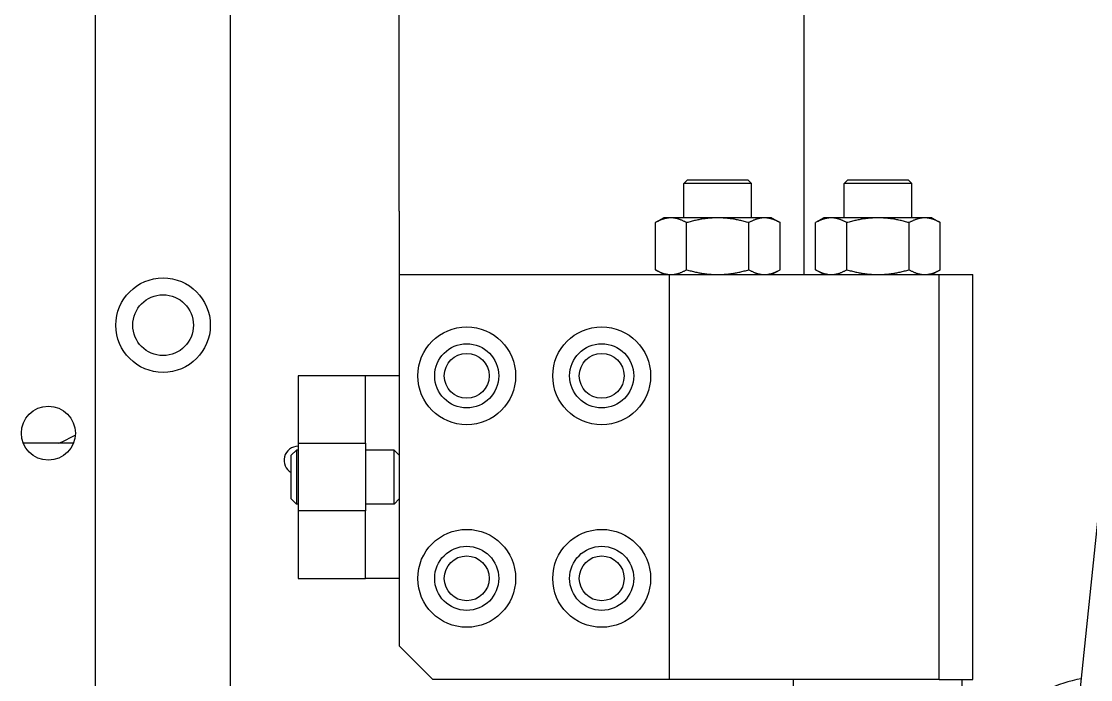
# Model space of a CAD drawing. Header units: millimetres. Extents: x 0 to 7722, y 0 to 5460.
# Drawn here: x 1126.9 to 1285.4, y 3599 to 3696.5 of the extents above; entities that cross this region are included whole.
import ezdxf

# ---------------------------------------------------------------- set-up
doc = ezdxf.new("R2010")
doc.units = ezdxf.units.MM
doc.header["$LTSCALE"] = 5
doc.layers.get('0').update_dxf_attribs({"linetype": 'CONTINUOUS'})

msp = doc.modelspace()

# ---------------------------------------------------------------- linework, layer by layer
for p, q in [((1137.931, 3561.483), (1137.931, 3748.983)), ((1157.931, 3561.483), (1157.931, 3748.983)), ((1182.931, 3668.366), (1182.931, 3743.983)), ((1242.931, 3668.366), (1242.931, 3743.983)), ((1225.624, 3672.983), (1225.124, 3672.483)), ((1235.124, 3672.483), (1225.124, 3672.483)), ((1225.124, 3667.383), (1225.124, 3672.483)), ((1234.624, 3672.983), (1225.624, 3672.983)), ((1234.624, 3672.983), (1235.124, 3672.483)), ((1235.124, 3667.383), (1235.124, 3672.483)), ((1249.38, 3672.983), (1248.88, 3672.483)), ((1258.88, 3672.483), (1248.88, 3672.483)), ((1248.88, 3667.383), (1248.88, 3672.483)), ((1258.38, 3672.983), (1249.38, 3672.983)), ((1258.38, 3672.983), (1258.88, 3672.483)), ((1258.88, 3667.383), (1258.88, 3672.483)), ((1182.931, 3668.366), (1182.931, 3658.983)), ((1222.124, 3667.383), (1220.887, 3666.669)), ((1223.196, 3667.383), (1222.124, 3667.383)), ((1230.124, 3667.383), (1223.196, 3667.383)), ((1237.053, 3667.383), (1230.124, 3667.383)), ((1238.124, 3667.383), (1237.053, 3667.383)), ((1238.124, 3667.383), (1239.362, 3666.669)), ((1242.931, 3658.983), (1242.931, 3668.366)), ((1245.88, 3667.383), (1244.643, 3666.669)), ((1246.952, 3667.383), (1245.88, 3667.383)), ((1253.88, 3667.383), (1246.952, 3667.383)), ((1260.808, 3667.383), (1253.88, 3667.383)), ((1261.88, 3667.383), (1260.808, 3667.383)), ((1261.88, 3667.383), (1263.118, 3666.669)), ((1220.887, 3659.698), (1220.887, 3666.669)), ((1225.506, 3659.698), (1225.506, 3666.669)), ((1234.743, 3659.698), (1234.743, 3666.669)), ((1239.362, 3659.698), (1239.362, 3666.669)), ((1244.643, 3659.698), (1244.643, 3666.669)), ((1249.261, 3659.698), (1249.261, 3666.669)), ((1258.499, 3659.698), (1258.499, 3666.669)), ((1263.118, 3659.698), (1263.118, 3666.669)), ((1182.931, 3658.983), (1182.931, 3603.983)), ((1182.931, 3658.983), (1222.931, 3658.983)), ((1222.124, 3658.983), (1220.887, 3659.698)), ((1222.931, 3658.983), (1222.931, 3598.983)), ((1222.931, 3658.983), (1262.931, 3658.983)), ((1238.124, 3658.983), (1239.362, 3659.698)), ((1245.88, 3658.983), (1244.643, 3659.698)), ((1261.88, 3658.983), (1263.118, 3659.698)), ((1262.931, 3598.983), (1262.931, 3658.983)), ((1262.931, 3658.983), (1267.931, 3658.983)), ((1267.931, 3598.983), (1267.931, 3658.983)), ((1167.931, 3643.983), (1167.931, 3633.983)), ((1177.931, 3643.983), (1167.931, 3643.983)), ((1177.931, 3633.983), (1177.931, 3643.983)), ((1182.931, 3643.983), (1177.931, 3643.983)), ((1134.639, 3633.983), (1127.223, 3633.983)), ((1167.931, 3633.983), (1177.931, 3633.983)), ((1167.931, 3633.983), (1167.931, 3623.983)), ((1177.931, 3633.983), (1177.931, 3623.983)), ((1166.931, 3632.216), (1167.698, 3632.983)), ((1166.931, 3625.75), (1166.931, 3632.216)), ((1167.698, 3632.983), (1167.698, 3624.983)), ((1167.931, 3632.983), (1167.698, 3632.983)), ((1182.164, 3632.983), (1177.931, 3632.983)), ((1182.164, 3624.983), (1182.164, 3632.983)), ((1182.931, 3632.216), (1182.164, 3632.983)), ((1286.942, 3627.662), (1280.147, 3562.146)), ((1166.931, 3625.75), (1167.698, 3624.983)), ((1182.931, 3625.75), (1182.164, 3624.983)), ((1167.931, 3624.983), (1167.698, 3624.983)), ((1182.164, 3624.983), (1177.931, 3624.983)), ((1167.931, 3623.983), (1167.931, 3613.983)), ((1177.931, 3623.983), (1167.931, 3623.983)), ((1177.931, 3613.983), (1177.931, 3623.983)), ((1167.931, 3613.983), (1177.931, 3613.983)), ((1182.931, 3613.983), (1177.931, 3613.983)), ((1187.931, 3598.983), (1182.931, 3603.983)), ((1222.931, 3598.983), (1187.931, 3598.983)), ((1253.032, 3598.983), (1222.931, 3598.983)), ((1241.38, 3595.983), (1241.38, 3598.983)), ((1254.729, 3598.983), (1253.032, 3598.983)), ((1262.931, 3598.983), (1254.729, 3598.983)), ((1262.931, 3598.983), (1267.931, 3598.983)), ((1266.38, 3595.983), (1266.38, 3598.983))]:
    msp.add_line(p, q)
for centre, radius in [((1147.931, 3651.483), 7), ((1147.931, 3651.483), 4.5), ((1192.931, 3643.983), 7.25), ((1212.931, 3643.983), 7.25), ((1192.931, 3643.983), 4.75), ((1212.931, 3643.983), 4.75), ((1192.931, 3643.983), 3.324), ((1212.931, 3643.983), 3.324), ((1130.931, 3635.483), 4), ((1192.931, 3613.983), 7.25), ((1212.931, 3613.983), 7.25), ((1192.931, 3613.983), 4.75), ((1212.931, 3613.983), 4.75), ((1192.931, 3613.983), 3.324), ((1212.931, 3613.983), 3.324)]:
    msp.add_circle(centre, radius)
for centre, radius, start, end in [((1120.431, 3661.483), 30, 293.55646, 298.88372), ((1167.931, 3631.483), 2.067, 90, 241.06658), ((1287.931, 3578.233), 21.25, 100.71215, 115.05762)]:
    msp.add_arc(centre, radius, start, end)
for points in [[(1223.196, 3667.383), (1222.124, 3667.383), (1220.887, 3666.669)], [(1225.506, 3666.669), (1224.268, 3667.383), (1223.196, 3667.383)], [(1230.124, 3667.383), (1227.981, 3667.383), (1225.506, 3666.669)], [(1234.743, 3666.669), (1232.268, 3667.383), (1230.124, 3667.383)], [(1237.053, 3667.383), (1235.981, 3667.383), (1234.743, 3666.669)], [(1239.362, 3666.669), (1238.124, 3667.383), (1237.053, 3667.383)], [(1246.952, 3667.383), (1245.88, 3667.383), (1244.643, 3666.669)], [(1249.261, 3666.669), (1248.024, 3667.383), (1246.952, 3667.383)], [(1253.88, 3667.383), (1251.737, 3667.383), (1249.261, 3666.669)], [(1258.499, 3666.669), (1256.024, 3667.383), (1253.88, 3667.383)], [(1260.808, 3667.383), (1259.737, 3667.383), (1258.499, 3666.669)], [(1263.118, 3666.669), (1261.88, 3667.383), (1260.808, 3667.383)], [(1220.887, 3659.698), (1222.124, 3658.983), (1223.196, 3658.983)], [(1223.196, 3658.983), (1224.268, 3658.983), (1225.506, 3659.698)], [(1225.506, 3659.698), (1227.981, 3658.983), (1230.124, 3658.983)], [(1230.124, 3658.983), (1232.268, 3658.983), (1234.743, 3659.698)], [(1234.743, 3659.698), (1235.981, 3658.983), (1237.053, 3658.983)], [(1237.053, 3658.983), (1238.124, 3658.983), (1239.362, 3659.698)], [(1244.643, 3659.698), (1245.88, 3658.983), (1246.952, 3658.983)], [(1246.952, 3658.983), (1248.024, 3658.983), (1249.261, 3659.698)], [(1249.261, 3659.698), (1251.737, 3658.983), (1253.88, 3658.983)], [(1253.88, 3658.983), (1256.024, 3658.983), (1258.499, 3659.698)], [(1258.499, 3659.698), (1259.737, 3658.983), (1260.808, 3658.983)], [(1260.808, 3658.983), (1261.88, 3658.983), (1263.118, 3659.698)]]:
    msp.add_rational_spline(points, [1, 1.0379548493, 1], degree=2)

doc.saveas('drawing.dxf')
